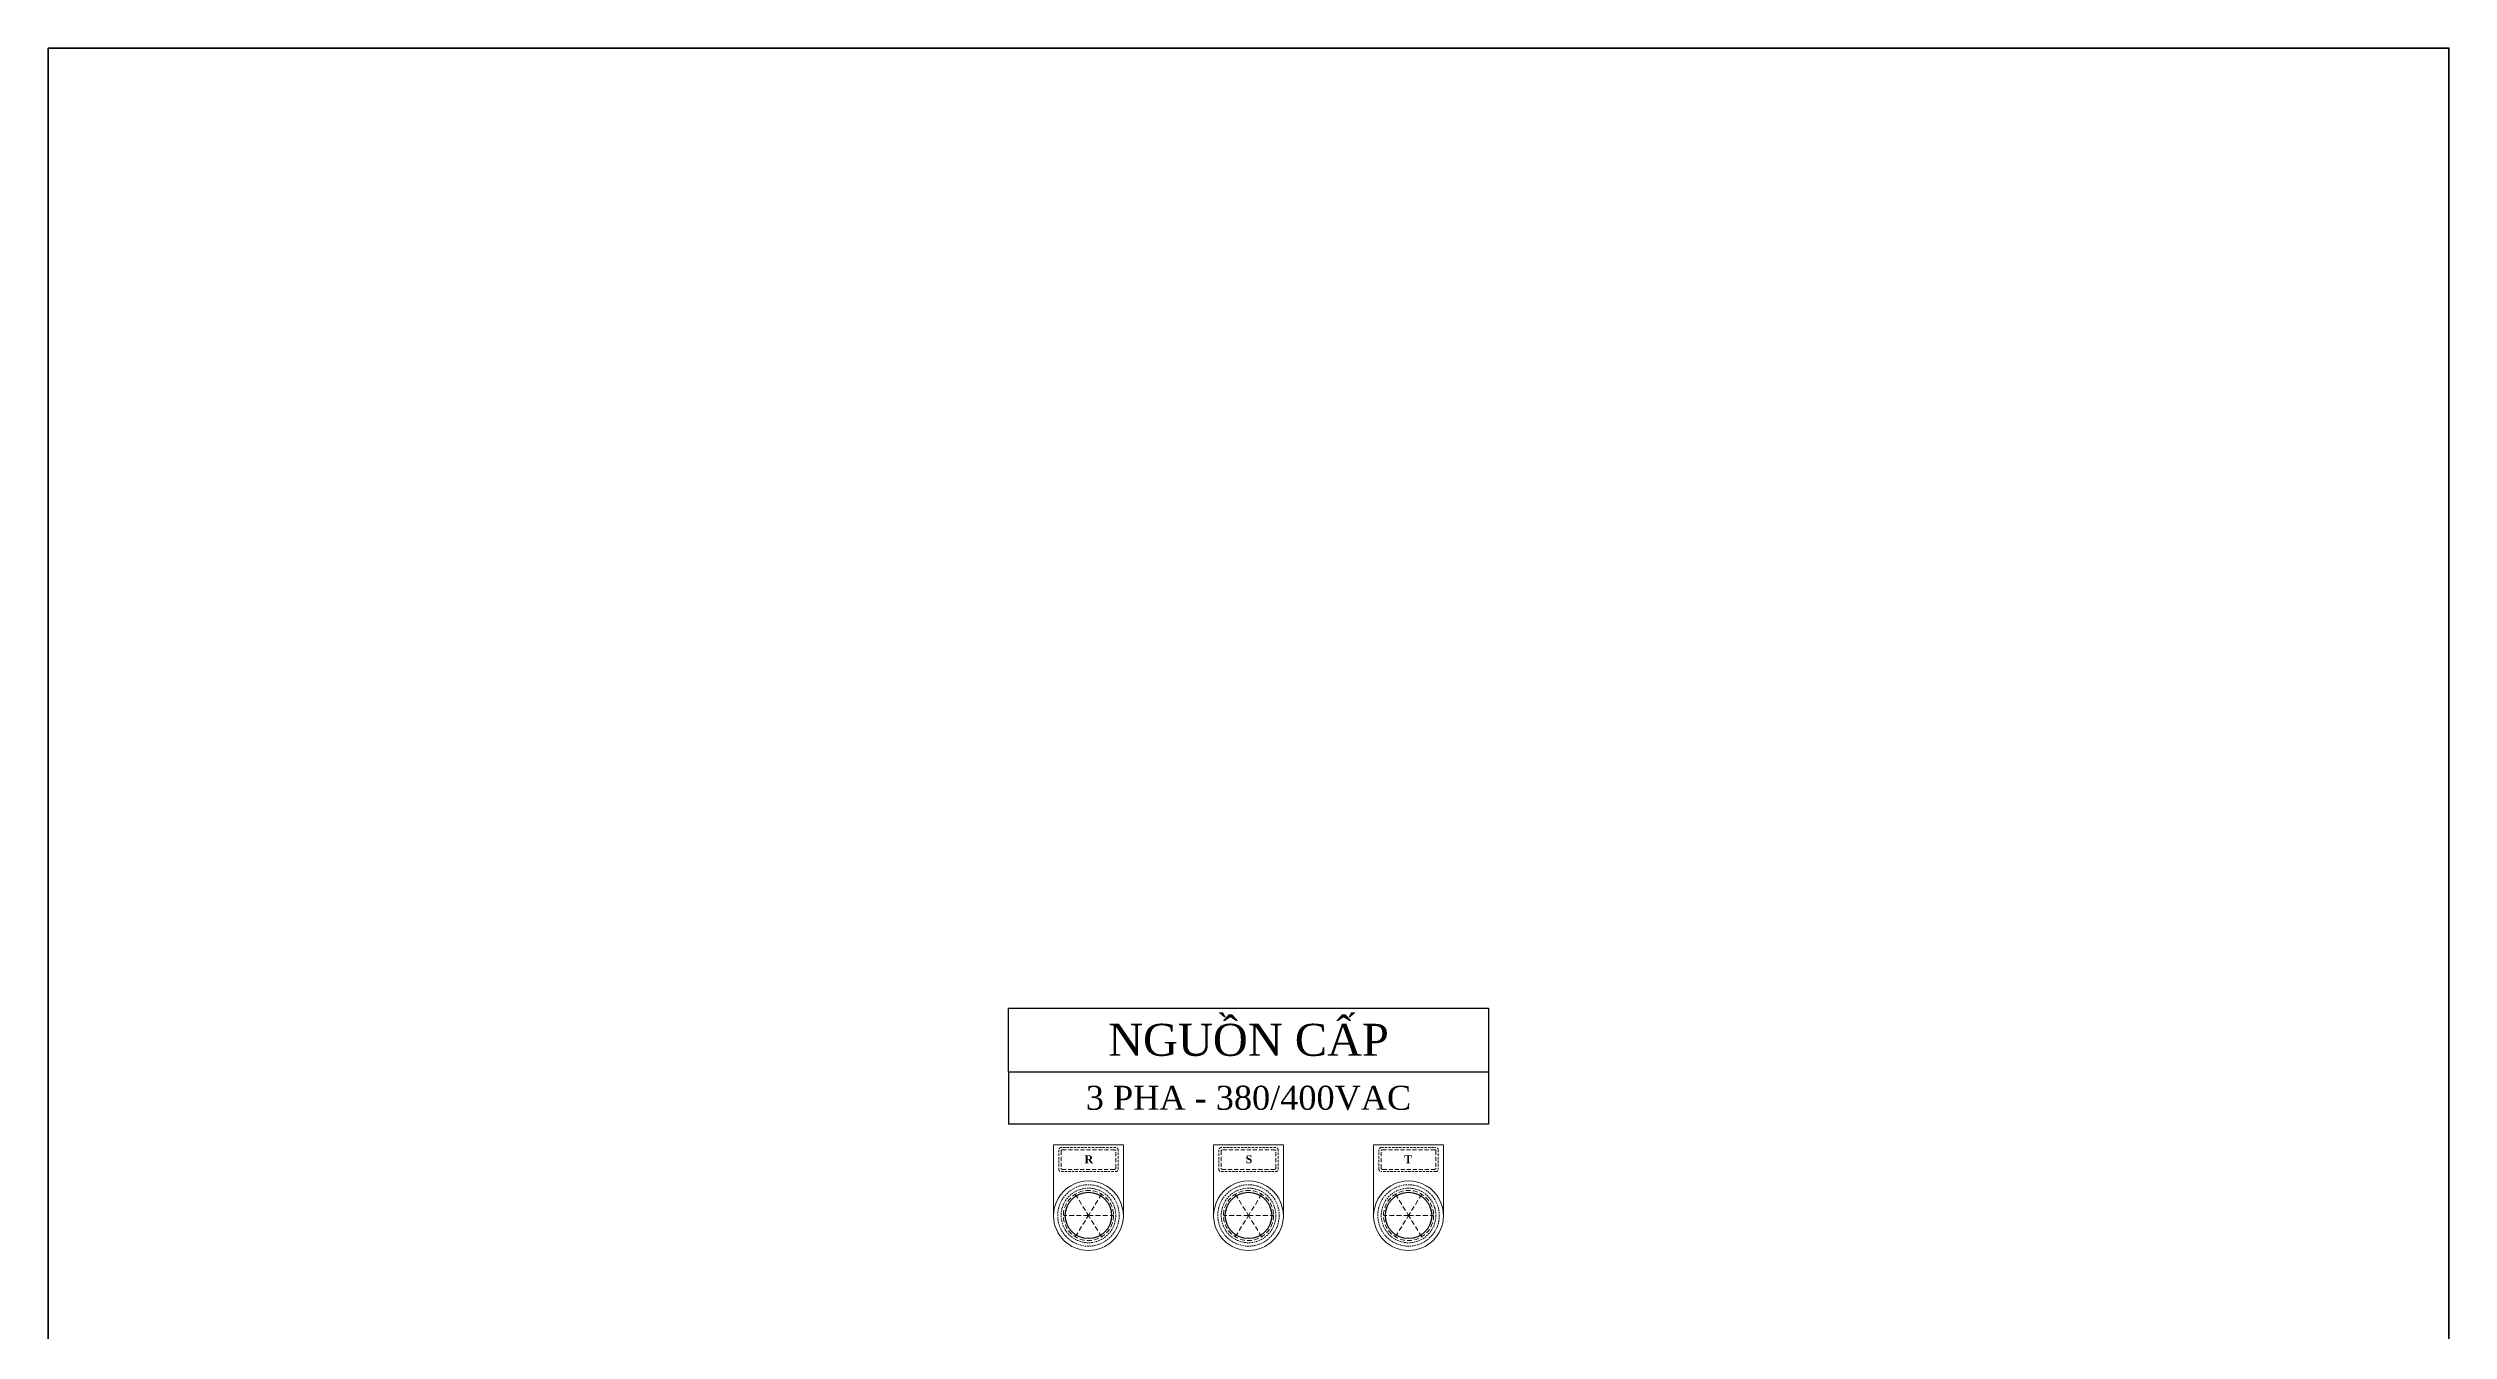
# Model space of a CAD drawing. Header units: millimetres. Extents: x 0 to 19177, y 0 to 12100.
# Drawn here: x 17900 to 18650, y 11334 to 11735 of the extents above; entities that cross this region are included whole.
import ezdxf

# ---------------------------------------------------------------- set-up
doc = ezdxf.new("R2010")
doc.units = ezdxf.units.MM
doc.header["$MEASUREMENT"] = 0
for name, pattern in [('DASHED', [0.75, 0.5, -0.25]), ('DASHED2', [0.375, 0.25, -0.125]), ('HIDDEN', [0.375, 0.25, -0.125])]:
    doc.linetypes.add(name, pattern=pattern)
for name, color, linetype in [('12', 3, 'Continuous'), ('BO', 3, 'Continuous'), ('CHANGE', 4, 'Continuous')]:
    doc.layers.add(name, color=color, linetype=linetype)
for name, color, linetype, lineweight in [('NETCHINH', 7, 'Continuous', 30), ('NetDam', 7, 'Continuous', 35), ('Thin - Continuous', 3, 'DASHED2', 5)]:
    doc.layers.add(name, color=color, linetype=linetype, lineweight=lineweight)
doc.styles.get("Standard").update_dxf_attribs({"font": 'arial.ttf'})

msp = doc.modelspace()

# ---------------------------------------------------------------- linework, layer by layer
for p, q in [((18200.47, 11415.24), (18200.47, 11398.99)), ((18350.47, 11415.24), (18350.47, 11398.99))]:
    msp.add_line(p, q)
at = {"layer": '12', "color": 1}
msp.add_circle((18225.47, 11370.43), 7.25, dxfattribs=at)
at = {"layer": '12', "color": 2}
msp.add_circle((18275.47, 11370.43), 7.25, dxfattribs=at)
at = {"layer": '12', "color": 3}
msp.add_circle((18325.47, 11370.43), 7.25, dxfattribs=at)
at = {"layer": 'BO', "color": 1, "linetype": 'DASHED', "lineweight": 5, "ltscale": 3}
msp.add_circle((18225.47, 11370.43), 7.83, dxfattribs=at)
at = {"layer": 'BO', "color": 2, "linetype": 'DASHED', "lineweight": 5, "ltscale": 3}
msp.add_circle((18275.47, 11370.43), 7.83, dxfattribs=at)
at = {"layer": 'BO', "color": 3, "linetype": 'DASHED', "lineweight": 5, "ltscale": 3}
msp.add_circle((18325.47, 11370.43), 7.83, dxfattribs=at)
at = {"layer": 'CHANGE', "color": 0, "linetype": 'Continuous'}
for p, q in [((18200.47, 11435.24), (18350.47, 11435.24)), ((18200.47, 11415.24), (18200.47, 11435.24)), ((18350.47, 11435.24), (18350.47, 11415.24)), ((18350.47, 11415.24), (18200.47, 11415.24)), ((18350.47, 11398.99), (18200.47, 11398.99))]:
    msp.add_line(p, q, dxfattribs=at)
at = {"layer": 'NetDam', "color": 0}
msp.add_lwpolyline([(17900.47, 11735.24), (18650.47, 11735.24), (18650.47, 10135.24), (17900.47, 10135.24)], close=True, dxfattribs=at)
at = {"layer": 'Thin - Continuous', "color": 171, "linetype": 'ByBlock', "lineweight": 5}
for p, q in [((18214.55, 11392.47), (18236.39, 11392.47)), ((18214.55, 11370.31), (18214.55, 11392.47)), ((18236.39, 11370.31), (18236.39, 11392.47)), ((18264.55, 11392.47), (18286.39, 11392.47)), ((18264.55, 11370.31), (18264.55, 11392.47)), ((18286.39, 11370.31), (18286.39, 11392.47)), ((18336.39, 11392.47), (18314.55, 11392.47)), ((18314.55, 11370.31), (18314.55, 11392.47)), ((18336.39, 11370.31), (18336.39, 11392.47))]:
    msp.add_line(p, q, dxfattribs=at)
at = {"layer": 'Thin - Continuous', "color": 1, "linetype": 'DASHED', "lineweight": 5, "ltscale": 3}
for p, q in [((18225.47, 11370.43), (18217.64, 11370.43)), ((18225.47, 11370.43), (18217.64, 11370.43)), ((18221.35, 11377.09), (18225.47, 11370.43)), ((18221.35, 11377.09), (18225.47, 11370.43)), ((18221.35, 11363.77), (18225.47, 11370.43)), ((18221.35, 11363.77), (18225.47, 11370.43)), ((18229.58, 11377.09), (18225.47, 11370.43)), ((18229.58, 11377.09), (18225.47, 11370.43)), ((18229.58, 11363.77), (18225.47, 11370.43)), ((18225.47, 11370.43), (18233.3, 11370.43)), ((18229.58, 11363.77), (18225.47, 11370.43)), ((18225.47, 11370.43), (18233.3, 11370.43))]:
    msp.add_line(p, q, dxfattribs=at)
at = {"layer": 'Thin - Continuous', "color": 2, "linetype": 'DASHED', "lineweight": 5, "ltscale": 3}
for p, q in [((18275.47, 11370.43), (18267.64, 11370.43)), ((18275.47, 11370.43), (18267.64, 11370.43)), ((18271.35, 11377.09), (18275.47, 11370.43)), ((18271.35, 11377.09), (18275.47, 11370.43)), ((18271.35, 11363.77), (18275.47, 11370.43)), ((18271.35, 11363.77), (18275.47, 11370.43)), ((18279.58, 11377.09), (18275.47, 11370.43)), ((18279.58, 11377.09), (18275.47, 11370.43)), ((18279.58, 11363.77), (18275.47, 11370.43)), ((18275.47, 11370.43), (18283.3, 11370.43)), ((18279.58, 11363.77), (18275.47, 11370.43)), ((18275.47, 11370.43), (18283.3, 11370.43))]:
    msp.add_line(p, q, dxfattribs=at)
at = {"layer": 'Thin - Continuous', "color": 3, "linetype": 'DASHED', "lineweight": 5, "ltscale": 3}
for p, q in [((18325.47, 11370.43), (18317.64, 11370.43)), ((18325.47, 11370.43), (18317.64, 11370.43)), ((18321.36, 11377.09), (18325.47, 11370.43)), ((18321.36, 11377.09), (18325.47, 11370.43)), ((18321.36, 11363.77), (18325.47, 11370.43)), ((18321.36, 11363.77), (18325.47, 11370.43)), ((18329.58, 11377.09), (18325.47, 11370.43)), ((18329.58, 11377.09), (18325.47, 11370.43)), ((18329.58, 11363.77), (18325.47, 11370.43)), ((18325.47, 11370.43), (18333.3, 11370.43)), ((18329.58, 11363.77), (18325.47, 11370.43)), ((18325.47, 11370.43), (18333.3, 11370.43))]:
    msp.add_line(p, q, dxfattribs=at)
at = {"layer": 'Thin - Continuous', "color": 6, "linetype": 'HIDDEN', "lineweight": 5, "ltscale": 3}
for points in [[(18216.93, 11384.13), (18234.01, 11384.13, 0.414214), (18234.72, 11384.84), (18234.72, 11390.93, 0.414214), (18234.01, 11391.64), (18216.93, 11391.64, 0.414214), (18216.22, 11390.93), (18216.22, 11384.84, 0.414214)], [(18266.93, 11384.13), (18284.01, 11384.13, 0.414214), (18284.72, 11384.84), (18284.72, 11390.93, 0.414214), (18284.01, 11391.64), (18266.93, 11391.64, 0.414214), (18266.22, 11390.93), (18266.22, 11384.84, 0.414214)], [(18334.01, 11384.13), (18316.93, 11384.13, -0.414214), (18316.22, 11384.84), (18316.22, 11390.93, -0.414214), (18316.93, 11391.64), (18334.01, 11391.64, -0.414214), (18334.72, 11390.93), (18334.72, 11384.84, -0.414214)]]:
    msp.add_lwpolyline(points, format="xyb", close=True, dxfattribs=at)
at = {"layer": 'Thin - Continuous', "color": 4, "linetype": 'HIDDEN', "lineweight": 5, "ltscale": 5}
for points in [[(18217.29, 11384.84), (18233.65, 11384.84, 0.414214), (18234.01, 11385.2), (18234.01, 11390.58, 0.414214), (18233.65, 11390.93), (18217.29, 11390.93, 0.414214), (18216.93, 11390.58), (18216.93, 11385.2, 0.414214)], [(18267.29, 11384.84), (18283.65, 11384.84, 0.414214), (18284.01, 11385.2), (18284.01, 11390.58, 0.414214), (18283.65, 11390.93), (18267.29, 11390.93, 0.414214), (18266.93, 11390.58), (18266.93, 11385.2, 0.414214)], [(18333.65, 11384.84), (18317.29, 11384.84, -0.414214), (18316.93, 11385.2), (18316.93, 11390.58, -0.414214), (18317.29, 11390.93), (18333.65, 11390.93, -0.414214), (18334.01, 11390.58), (18334.01, 11385.2, -0.414214)]]:
    msp.add_lwpolyline(points, format="xyb", close=True, dxfattribs=at)
at = {"layer": 'Thin - Continuous', "color": 133, "linetype": 'DASHED', "lineweight": 5}
for centre, radius in [((18225.47, 11370.43), 9.6), ((18225.47, 11370.43), 9.6), ((18225.47, 11370.43), 8.53), ((18225.47, 11370.43), 8.53), ((18275.47, 11370.43), 9.6), ((18275.47, 11370.43), 9.6), ((18275.47, 11370.43), 8.53), ((18275.47, 11370.43), 8.53), ((18325.47, 11370.43), 9.6), ((18325.47, 11370.43), 9.6), ((18325.47, 11370.43), 8.53), ((18325.47, 11370.43), 8.53)]:
    msp.add_circle(centre, radius, dxfattribs=at)
at = {"layer": 'Thin - Continuous', "color": 1, "linetype": 'DASHED', "lineweight": 5, "ltscale": 3}
msp.add_circle((18225.47, 11370.43), 7.83, dxfattribs=at)
at = {"layer": 'Thin - Continuous', "color": 2, "linetype": 'DASHED', "lineweight": 5, "ltscale": 3}
msp.add_circle((18275.47, 11370.43), 7.83, dxfattribs=at)
at = {"layer": 'Thin - Continuous', "color": 3, "linetype": 'DASHED', "lineweight": 5, "ltscale": 3}
msp.add_circle((18325.47, 11370.43), 7.83, dxfattribs=at)
at = {"layer": 'Thin - Continuous', "color": 171, "linetype": 'ByBlock', "lineweight": 5}
for centre, radius, start, end in [((18225.47, 11370.29), 10.92, 359.39584, 180.60416), ((18275.47, 11370.29), 10.92, 359.39584, 180.60416), ((18325.47, 11370.29), 10.92, 359.39584, 180.60416), ((18225.47, 11370.43), 10.93, 181.32642, 358.67358), ((18225.47, 11370.43), 10.93, 181.32642, 358.67358), ((18275.47, 11370.43), 10.93, 181.32642, 358.67358), ((18275.47, 11370.43), 10.93, 181.32642, 358.67358), ((18325.47, 11370.43), 10.93, 181.32642, 358.67358), ((18325.47, 11370.43), 10.93, 181.32642, 358.67358)]:
    msp.add_arc(centre, radius, start, end, dxfattribs=at)

# ---------------------------------------------------------------- texts
at = {"width": 150, "attachment_point": 5}
for s, insert, char_height in [('{\\fTimes New Roman|b0|i0|c0|p18;NGUỒN CẤP}', (18275.47, 11425.24), 10), ('{\\fTimes New Roman|b0|i0|c0|p18;3 PHA - 380/400VAC}', (18275.47, 11407.12), 7.5)]:
    msp.add_mtext(s, dxfattribs=dict(at, insert=insert, char_height=char_height))
at = {"layer": 'NETCHINH', "lineweight": -2, "ltscale": 5, "char_height": 2.5, "width": 39.2116, "attachment_point": 5}
for s, insert in [('{\\fTimes New Roman Baltic|b1|i0|c0|p18;R}', (18225.59, 11387.97)), ('{\\fTimes New Roman Baltic|b1|i0|c0|p18;S}', (18275.59, 11387.97))]:
    msp.add_mtext(s, dxfattribs=dict(at, insert=insert))
at = {"layer": 'NETCHINH', "lineweight": -2, "ltscale": 5, "extrusion": (0, 0, -1), "insert": (18325.34, 11387.97), "char_height": 2.5, "width": 39.2116, "attachment_point": 5, "text_direction": (-1, 0, 0)}
msp.add_mtext('{\\fTimes New Roman Baltic|b1|i0|c0|p18;T}', dxfattribs=at)

doc.saveas('drawing.dxf')
